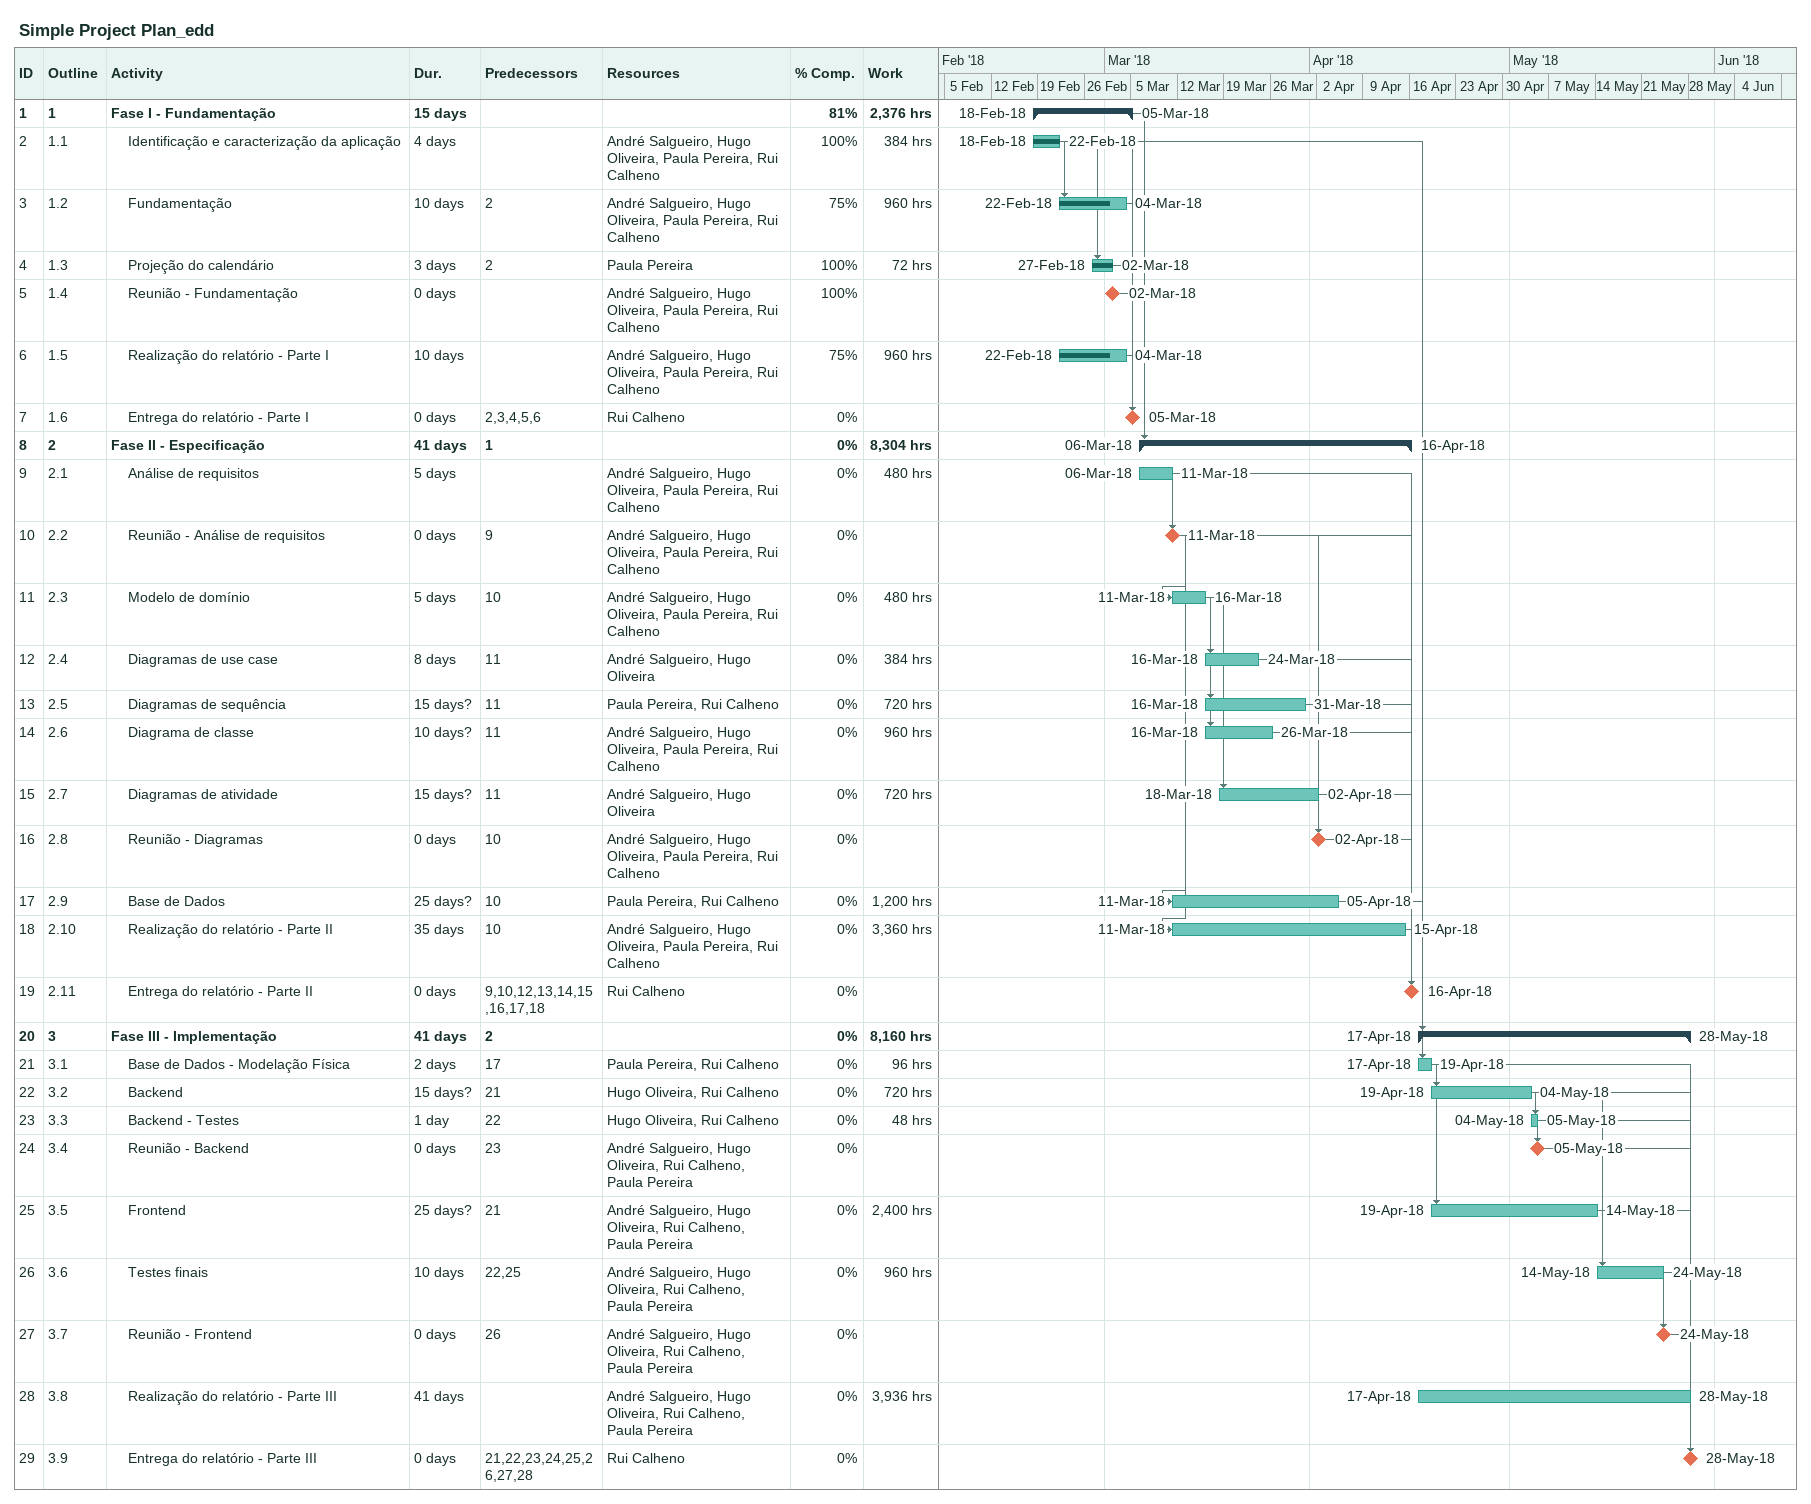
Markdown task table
Simple Project Plan_edd

| ID | WBS | Task | Duration | Start | Finish | Predecessors | Resources | % complete | Work (h) |
|---|---|---|---|---|---|---|---|---|---|
| 1 | 1 | **Fase I - Fundamentação** | 15d | 2018-02-18 | 2018-03-05 |  |  | 81 | 2376 |
| 2 | 1.1 | Identificação e caracterização da aplicação | 4d | 2018-02-18 | 2018-02-22 |  | André Salgueiro, Hugo Oliveira, Paula Pereira, Rui Calheno | 100 | 384 |
| 3 | 1.2 | Fundamentação | 10d | 2018-02-22 | 2018-03-04 | 2 | André Salgueiro, Hugo Oliveira, Paula Pereira, Rui Calheno | 75 | 960 |
| 4 | 1.3 | Projeção do calendário | 3d | 2018-02-27 | 2018-03-02 | 2 | Paula Pereira | 100 | 72 |
| 5 | 1.4 | Reunião - Fundamentação | 0d | 2018-03-02 | 2018-03-02 |  | André Salgueiro, Hugo Oliveira, Paula Pereira, Rui Calheno | 100 |  |
| 6 | 1.5 | Realização do relatório - Parte I | 10d | 2018-02-22 | 2018-03-04 |  | André Salgueiro, Hugo Oliveira, Paula Pereira, Rui Calheno | 75 | 960 |
| 7 | 1.6 | Entrega do relatório - Parte I | 0d | 2018-03-05 | 2018-03-05 | 2, 3, 4, 5, 6 | Rui Calheno | 0 |  |
| 8 | 2 | **Fase II - Especificação** | 41d | 2018-03-06 | 2018-04-16 | 1 |  | 0 | 8304 |
| 9 | 2.1 | Análise de requisitos | 5d | 2018-03-06 | 2018-03-11 |  | André Salgueiro, Hugo Oliveira, Paula Pereira, Rui Calheno | 0 | 480 |
| 10 | 2.2 | Reunião - Análise de requisitos | 0d | 2018-03-11 | 2018-03-11 | 9 | André Salgueiro, Hugo Oliveira, Paula Pereira, Rui Calheno | 0 |  |
| 11 | 2.3 | Modelo de domínio | 5d | 2018-03-11 | 2018-03-16 | 10 | André Salgueiro, Hugo Oliveira, Paula Pereira, Rui Calheno | 0 | 480 |
| 12 | 2.4 | Diagramas de use case | 8d | 2018-03-16 | 2018-03-24 | 11 | André Salgueiro, Hugo Oliveira | 0 | 384 |
| 13 | 2.5 | Diagramas de sequência | 15d? | 2018-03-16 | 2018-03-31 | 11 | Paula Pereira, Rui Calheno | 0 | 720 |
| 14 | 2.6 | Diagrama de classe | 10d? | 2018-03-16 | 2018-03-26 | 11 | André Salgueiro, Hugo Oliveira, Paula Pereira, Rui Calheno | 0 | 960 |
| 15 | 2.7 | Diagramas de atividade | 15d? | 2018-03-18 | 2018-04-02 | 11 | André Salgueiro, Hugo Oliveira | 0 | 720 |
| 16 | 2.8 | Reunião - Diagramas | 0d | 2018-04-02 | 2018-04-02 | 10 | André Salgueiro, Hugo Oliveira, Paula Pereira, Rui Calheno | 0 |  |
| 17 | 2.9 | Base de Dados | 25d? | 2018-03-11 | 2018-04-05 | 10 | Paula Pereira, Rui Calheno | 0 | 1200 |
| 18 | 2.10 | Realização do relatório - Parte II | 35d | 2018-03-11 | 2018-04-15 | 10 | André Salgueiro, Hugo Oliveira, Paula Pereira, Rui Calheno | 0 | 3360 |
| 19 | 2.11 | Entrega do relatório - Parte II | 0d | 2018-04-16 | 2018-04-16 | 9, 10, 12, 13, 14, 15, 16, 17, 18 | Rui Calheno | 0 |  |
| 20 | 3 | **Fase III - Implementação** | 41d | 2018-04-17 | 2018-05-28 | 2 |  | 0 | 8160 |
| 21 | 3.1 | Base de Dados - Modelação Física | 2d | 2018-04-17 | 2018-04-19 | 17 | Paula Pereira, Rui Calheno | 0 | 96 |
| 22 | 3.2 | Backend | 15d? | 2018-04-19 | 2018-05-04 | 21 | Hugo Oliveira, Rui Calheno | 0 | 720 |
| 23 | 3.3 | Backend - Testes | 1d | 2018-05-04 | 2018-05-05 | 22 | Hugo Oliveira, Rui Calheno | 0 | 48 |
| 24 | 3.4 | Reunião - Backend | 0d | 2018-05-05 | 2018-05-05 | 23 | André Salgueiro, Hugo Oliveira, Rui Calheno, Paula Pereira | 0 |  |
| 25 | 3.5 | Frontend | 25d? | 2018-04-19 | 2018-05-14 | 21 | André Salgueiro, Hugo Oliveira, Rui Calheno, Paula Pereira | 0 | 2400 |
| 26 | 3.6 | Testes finais | 10d | 2018-05-14 | 2018-05-24 | 22, 25 | André Salgueiro, Hugo Oliveira, Rui Calheno, Paula Pereira | 0 | 960 |
| 27 | 3.7 | Reunião - Frontend | 0d | 2018-05-24 | 2018-05-24 | 26 | André Salgueiro, Hugo Oliveira, Rui Calheno, Paula Pereira | 0 |  |
| 28 | 3.8 | Realização do relatório - Parte III | 41d | 2018-04-17 | 2018-05-28 |  | André Salgueiro, Hugo Oliveira, Rui Calheno, Paula Pereira | 0 | 3936 |
| 29 | 3.9 | Entrega do relatório - Parte III | 0d | 2018-05-28 | 2018-05-28 | 21, 22, 23, 24, 25, 26, 27, 28 | Rui Calheno | 0 |  |
